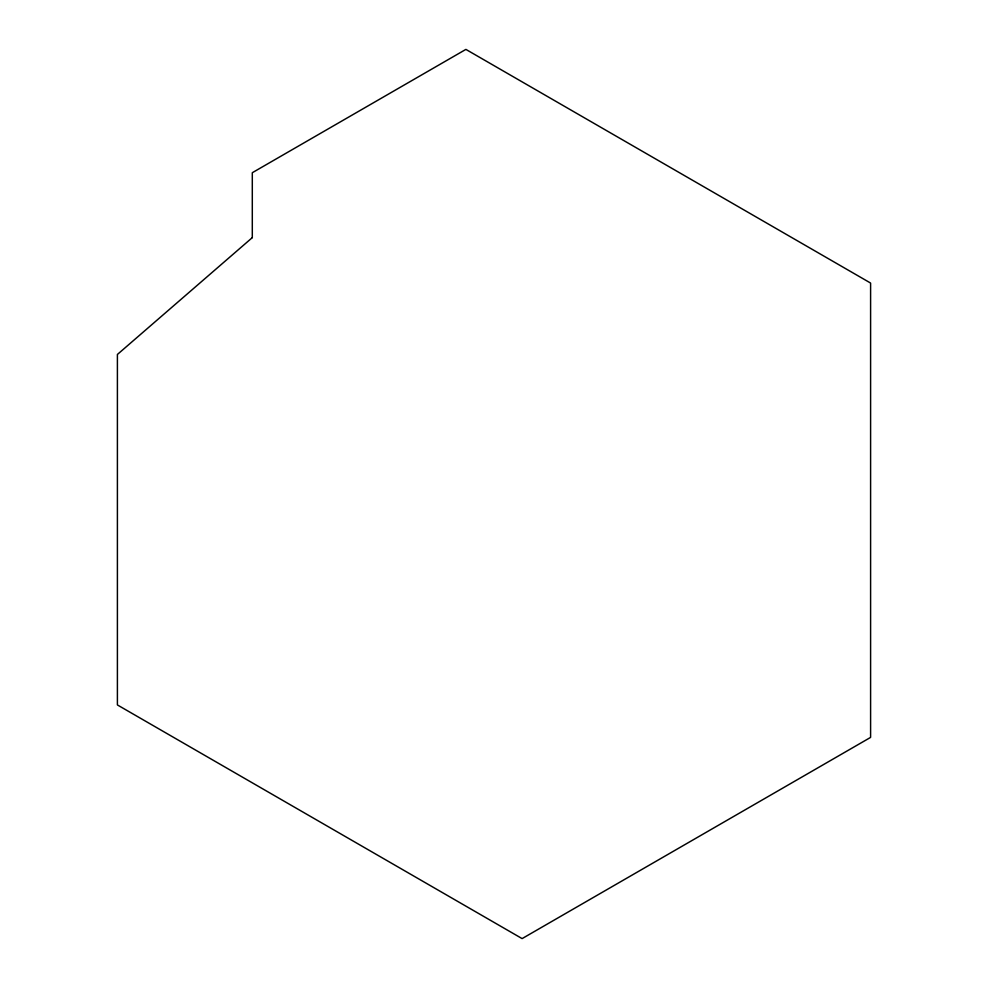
<?xml version="1.0" encoding="UTF-8"?>
<svg xmlns="http://www.w3.org/2000/svg" width="988" height="988" viewBox="0 0 988 988"><rect width="100%" height="100%" fill="white"/><g stroke="black" fill="none" stroke-linecap="round" stroke-linejoin="round"><path stroke-width="1.48" d="M252.298 237.626L117.399 354.457L117.399 704.938L522.109 938.6L870.601 737.394L870.601 283.062L465.891 49.4L252.298 172.715L252.298 237.626"/></g></svg>
